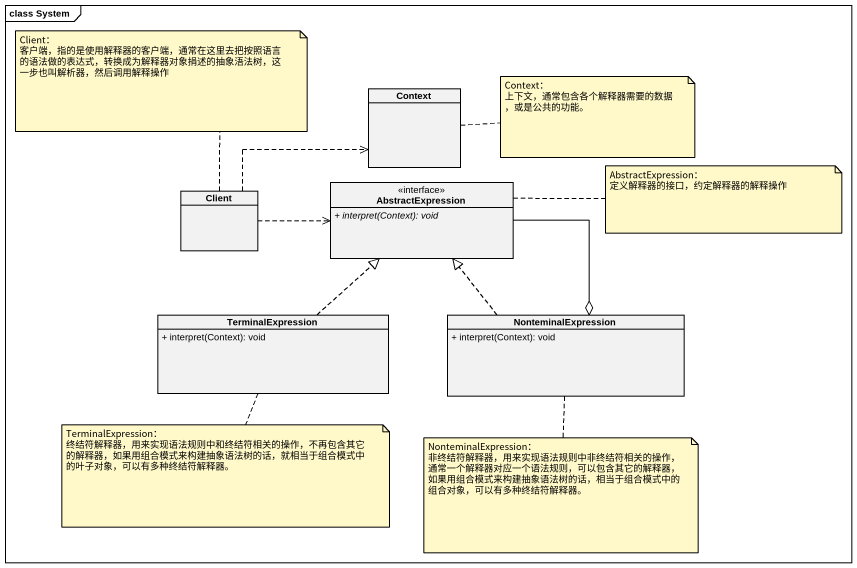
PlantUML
@startuml
mainframe class System
hide circle
hide empty members
skinparam classAttributeIconSize 0
class Context
class Client
class AbstractExpression <<interface>> {
  {abstract} + interpret(Context): void
}
class TerminalExpression {
  + interpret(Context): void
}
class NonteminalExpression {
  + interpret(Context): void
}
Client .right.> Context
Client .right.> AbstractExpression
AbstractExpression --o NonteminalExpression
TerminalExpression .up.|> AbstractExpression
NonteminalExpression .up.|> AbstractExpression
note top of Client
  Client：
  客户端，指的是使用解释器的客户端，通常在这里去把按照语言的语法做的表达式，转换成为解释器对象捐述的抽象浯法树，这一步也叫解析器，然后调用解释操作
end note
note right of Context
  Context：
  上下文，通常包含各个解释器需要的数据，或是公共的功能。
end note
note right of AbstractExpression
  AbstractExpression：
  定义解释器的接口，约定解释器的解释操作
end note
note bottom of TerminalExpression
  TerminalExpression：
  终结符解释器，用来实现语法规则中和终结符相关的操作，不再包含其它的解释器，如果用组合模式来构建抽象语法树的话，就相当于组合模式中的叶子对象，可以有多种终结符解释器。
end note
note bottom of NonteminalExpression
  NonteminalExpression：
  非终结符解释器，用来实现语法规则中非终结符相关的操作，通常一个解释器对应一个语法规则，可以包含其它的解释器，如果用组合模式来构建抽象语法树的话，相当于组合模式中的组合对象，可以有多种终结符解释器。
end note
@enduml
